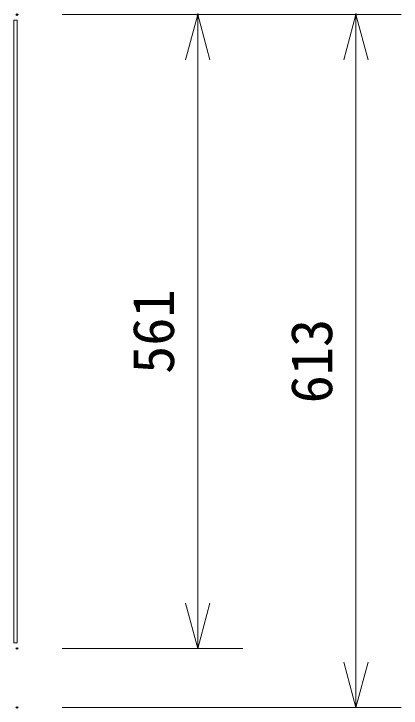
# Model space of a CAD drawing. Units: millimetres, scale not verified. Extents: x -63 to 62, y -57 to 57.
# Drawn here: x -0.3 to 16.83, y -0.02 to 30.7 of the extents above; entities that cross this region are included whole.
import ezdxf
from ezdxf.enums import TextEntityAlignment as Align

# ---------------------------------------------------------------- set-up
doc = ezdxf.new("R2010")
doc.units = ezdxf.units.MM
doc.header["$LTSCALE"] = 0.125
doc.header["$PDMODE"] = 32
doc.header["$PDSIZE"] = 0.0625
for name, color, linetype, lineweight in [('0-0_0', 1, 'Continuous', 18), ('0-4_GAIKEI', 1, 'Continuous', 18), ('0-5_SUNPO', 7, 'Continuous', 20)]:
    doc.layers.add(name, color=color, linetype=linetype, lineweight=lineweight)
doc.layers.add('0-1_DEFPOINTS', color=7, linetype='Continuous')
doc.styles.add('ＭＳ ゴシック', font='')
doc.styles.get('ＭＳ ゴシック').set_extended_font_data('MS Gothic')

# ---------------------------------------------------------------- blocks, each defined once
blk = doc.blocks.new('_OPEN30')
at = {"layer": '0-0_0', "color": 7, "lineweight": 20}
blk.add_line((0, 0), (-1, 0), dxfattribs=at)
blk.add_lwpolyline([(-1, 0.26795), (0, 0), (-1, -0.26795)], dxfattribs=at)
blk = doc.blocks.new('D8')
at = {"layer": '0-1_DEFPOINTS'}
for p in [(-1.1426, 31.8574), (13.8574, 31.8574), (-1.1426, 1.1995)]:
    blk.add_point(p, dxfattribs=at)
at = {"layer": '0-5_SUNPO'}
for p, q in [((0.8574, 31.8574), (15.8574, 31.8574)), ((13.8574, 3.1995), (13.8574, 29.8574)), ((0.8574, 1.1995), (15.8574, 1.1995))]:
    blk.add_line(p, q, dxfattribs=at)
at = {"layer": '0-5_SUNPO', "xscale": 2, "yscale": 2}
for p, rotation in [((13.8574, 31.8574), 90), ((13.8574, 1.1995), 270)]:
    blk.add_blockref('_OPEN30', p, dxfattribs=dict(at, rotation=rotation))
at = {"layer": '0-5_SUNPO', "style": 'ＭＳ ゴシック'}
blk.add_text('613', height=1.833, rotation=90, dxfattribs=at).set_placement((13.3574, 14.6534), align=Align.BOTTOM_LEFT)
blk = doc.blocks.new('D7')
at = {"layer": '0-1_DEFPOINTS'}
blk.add_point((-1.1379, 31.8494), dxfattribs=at)
blk = doc.blocks.new('D6')
at = {"layer": '0-1_DEFPOINTS'}
for p in [(-1.1426, 31.8574), (6.8574, 31.8574), (-1.1426, 3.8074)]:
    blk.add_point(p, dxfattribs=at)
at = {"layer": '0-5_SUNPO'}
for p, q in [((0.8574, 31.8574), (8.8574, 31.8574)), ((6.8574, 5.8074), (6.8574, 29.8574)), ((0.8574, 3.8074), (8.8574, 3.8074))]:
    blk.add_line(p, q, dxfattribs=at)
at = {"layer": '0-5_SUNPO', "xscale": 2, "yscale": 2}
for p, rotation in [((6.8574, 31.8574), 90), ((6.8574, 3.8074), 270)]:
    blk.add_blockref('_OPEN30', p, dxfattribs=dict(at, rotation=rotation))
at = {"layer": '0-5_SUNPO', "style": 'ＭＳ ゴシック'}
blk.add_text('561', height=1.833, rotation=90, dxfattribs=at).set_placement((6.3574, 15.9574), align=Align.BOTTOM_LEFT)

msp = doc.modelspace()

# ---------------------------------------------------------------- linework, layer by layer
at = {"layer": '0-4_GAIKEI'}
for p, q in [((-0.3038, 2.8637), (-0.3038, 30.4154)), ((-0.3038, 30.4154), (-0.1628, 30.4154)), ((-0.3038, 2.8637), (-0.1628, 2.8637))]:
    msp.add_line(p, q, dxfattribs=at)
at = {"layer": '0-4_GAIKEI', "color": 7}
msp.add_line((-0.1628, 2.8637), (-0.1628, 30.4154), dxfattribs=at)

# ---------------------------------------------------------------- block references
at = {"layer": '0-5_SUNPO'}
for name in ['D7', 'D8', 'D6']:
    msp.add_blockref(name, (0.9751, -1.1928), dxfattribs=at)

doc.saveas('drawing.dxf')
